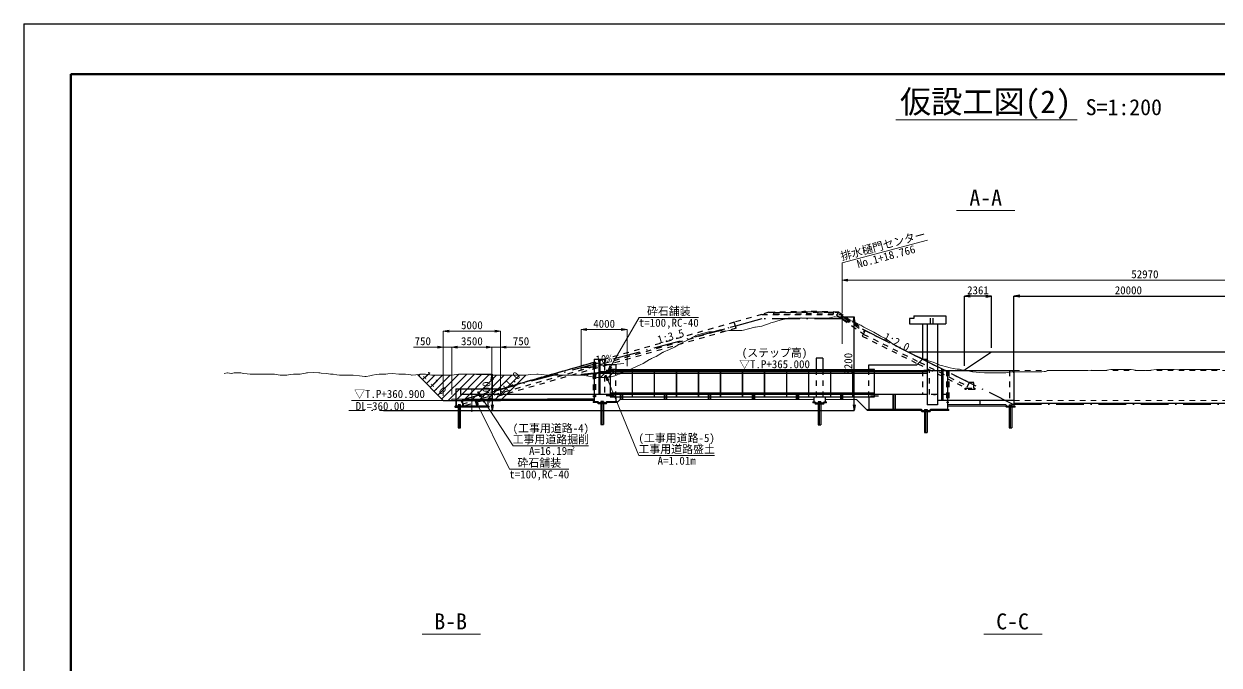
# Model space of a CAD drawing. Header units: millimetres. Extents: x -256476 to 341554, y -216330 to 457415.
# Drawn here: x 3690 to 108197, y -153586 to -97530 of the extents above; entities that cross this region are included whole.
import ezdxf
from ezdxf.enums import TextEntityAlignment as Align

# ---------------------------------------------------------------- set-up
doc = ezdxf.new("R2010")
doc.units = ezdxf.units.MM
doc.header["$LTSCALE"] = 400
doc.header["$PDSIZE"] = 300
for name, pattern in [('SXF_一点短鎖線', [9.25, 6, -1.5, 0.25, -1.5]), ('SXF_跳び破線', [12, 6, -6]), ('破線1', [7.5, 6, -1.5])]:
    doc.linetypes.add(name, pattern=pattern)
doc.layers.get('Defpoints').update_dxf_attribs({"color": 153})
for name, color, linetype, lineweight in [('D-BGD', 7, 'Continuous', 13), ('D-BMK', 2, 'SXF_一点短鎖線', 13), ('D-BYP-STR1', 2, 'Continuous', 13), ('D-BYP-STR2', 6, 'Continuous', 25), ('D-BYP-STR4', 6, 'Continuous', 25), ('D-BYP-STR7', 2, 'Continuous', 13), ('D-BYP-STR8', 150, 'Continuous', 25), ('D-STR', 1, 'Continuous', 25), ('D-STR-DIM', 7, 'Continuous', 13), ('D-STR-HTXT', 7, 'Continuous', 13), ('D-STR-TXT', 7, 'Continuous', 13), ('D-TTL', 2, 'Continuous', 140), ('D-TTL-LINE', 7, 'Continuous', 13), ('D-TTL-TXT', 7, 'Continuous', 13)]:
    doc.layers.add(name, color=color, linetype=linetype, lineweight=lineweight)
doc.layers.add('Defpoints2', color=11, linetype='Continuous', plot=False)
doc.styles.add('MS ゴシック', font='MS Gothic.ttf')
doc.styles.add('ＭＳ ゴシック', font='MS Gothic.ttf')
doc.dimstyles.new('DIM-200-F', dxfattribs={"dimscale": 200, "dimtxt": 3.5, "dimasz": 2.5, "dimexe": 0, "dimexo": 2, "dimgap": 0.8, "dimtad": 1, "dimdec": 0, "dimzin": 0, "dimdsep": 46, "dimtxsty": 'MS ゴシック', "dimblk": 'OPEN', "dimcen": 0.1, "dimclrd": 256, "dimclre": 256, "dimclrt": 256, "dimaunit": 1, "dimadec": 4, "dimazin": 0, "dimtfac": 1, "dimtdec": 0, "dimtmove": 2, "dimatfit": 3, "dimldrblk": 'OPEN', "dimfxl": 1, "dimtolj": 1, "dimtzin": 0, "dimlwd": -1, "dimlwe": -1, "dimarcsym": 2})

# ---------------------------------------------------------------- blocks, each defined once
blk = doc.blocks.new('グラウトホール-1')
at = {"layer": 'D-BMK'}
blk.add_line((763937, -1794), (763937, -2224), dxfattribs=at)
at = {"layer": 'D-BYP-STR4'}
for p, q in [((763837, -1794), (763837, -2224)), ((764037, -1794), (764037, -2224))]:
    blk.add_line(p, q, dxfattribs=at)
blk = doc.blocks.new('_Open')
at = {"color": 0, "linetype": 'ByBlock', "lineweight": -2}
for p, q in [((-1, 0.17), (0, 0)), ((-1, -0.17), (0, 0)), ((0, 0), (-1, 0))]:
    blk.add_line(p, q, dxfattribs=at)
blk = doc.blocks.new('*D38')
at = {"layer": 'D-STR-DIM', "transparency": 16777216}
for p, q in [((75224, -122818), (75224, -119932)), ((127692, -119932), (75724, -119932)), ((128192, -123775), (128192, -119932))]:
    blk.add_line(p, q, dxfattribs=at)
at = {"layer": 'Defpoints', "color": 0, "transparency": 16777216}
for p in [(75224, -119932), (75224, -123218, 354000), (128192, -124175, 354000)]:
    blk.add_point(p, dxfattribs=at)
at = {"layer": 'D-STR-DIM', "transparency": 16777216, "xscale": 500, "yscale": 500, "zscale": 500, "rotation": 180}
blk.add_blockref('_Open', (75224, -119932), dxfattribs=at)
at = {"layer": 'D-STR-DIM', "transparency": 16777216, "xscale": 500, "yscale": 500, "zscale": 500}
blk.add_blockref('_Open', (128192, -119932), dxfattribs=at)
at = {"layer": 'D-STR-DIM', "transparency": 16777216, "insert": (101708, -119422), "char_height": 700, "attachment_point": 5, "style": 'MS ゴシック'}
blk.add_mtext('\\A1;52970', dxfattribs=at)
blk = doc.blocks.new('*D48')
at = {"layer": 'Defpoints', "transparency": 16777216}
for p, q in [((43262, -128142), (44643, -128142)), ((44643, -128642), (44643, -130842)), ((37590, -131342), (44643, -131342))]:
    blk.add_line(p, q, dxfattribs=at)
at = {"layer": 'Defpoints', "color": 0, "transparency": 16777216}
for p in [(42862, -128142, 353333), (37190, -131342, 354000), (44643, -131342)]:
    blk.add_point(p, dxfattribs=at)
at = {"layer": 'Defpoints', "transparency": 16777216, "xscale": 500, "yscale": 500, "zscale": 500}
for p, rotation in [((44643, -128142), 90), ((44643, -131342), 270)]:
    blk.add_blockref('_Open', p, dxfattribs=dict(at, rotation=rotation))
at = {"layer": 'Defpoints', "transparency": 16777216, "insert": (44133, -129742), "char_height": 700, "attachment_point": 5, "rotation": 90, "style": 'MS ゴシック'}
blk.add_mtext('\\A1;3200', dxfattribs=at)
blk = doc.blocks.new('*D49')
at = {"layer": 'Defpoints', "transparency": 16777216}
for p, q in [((75035, -123142), (76284, -123142)), ((76284, -130842), (76284, -123642)), ((35147, -131342), (76284, -131342))]:
    blk.add_line(p, q, dxfattribs=at)
at = {"layer": 'Defpoints', "color": 0, "transparency": 16777216}
for p in [(74635, -123142, 354000), (76284, -123142), (34747, -131342)]:
    blk.add_point(p, dxfattribs=at)
at = {"layer": 'Defpoints', "transparency": 16777216, "xscale": 500, "yscale": 500, "zscale": 500}
for p, rotation in [((76284, -123142), 90), ((76284, -131342), 270)]:
    blk.add_blockref('_Open', p, dxfattribs=dict(at, rotation=rotation))
at = {"layer": 'Defpoints', "transparency": 16777216, "insert": (75774, -127242), "char_height": 700, "attachment_point": 5, "rotation": 90, "style": 'MS ゴシック'}
blk.add_mtext('\\A1;8200', dxfattribs=at)
blk = doc.blocks.new('*D26')
at = {"layer": 'Defpoints', "transparency": 16777216}
for p, q in [((85933, -127416), (85933, -121332)), ((87793, -121332), (86433, -121332)), ((88293, -125842), (88293, -121332))]:
    blk.add_line(p, q, dxfattribs=at)
at = {"layer": 'Defpoints', "color": 0, "transparency": 16777216}
for p in [(85933, -121332), (88293, -126242, 365247), (85933, -127816, 365247)]:
    blk.add_point(p, dxfattribs=at)
at = {"layer": 'Defpoints', "transparency": 16777216, "xscale": 500, "yscale": 500, "zscale": 500, "rotation": 180}
blk.add_blockref('_Open', (85933, -121332), dxfattribs=at)
at = {"layer": 'Defpoints', "transparency": 16777216, "xscale": 500, "yscale": 500, "zscale": 500}
blk.add_blockref('_Open', (88293, -121332), dxfattribs=at)
at = {"layer": 'Defpoints', "transparency": 16777216, "insert": (87113, -120822), "char_height": 700, "attachment_point": 5, "style": 'MS ゴシック'}
blk.add_mtext('\\A1;2361', dxfattribs=at)
blk = doc.blocks.new('*D27')
at = {"layer": 'D-STR-DIM', "transparency": 16777216}
for p, q in [((52426, -127842), (52426, -124258)), ((52926, -124258), (55926, -124258)), ((56426, -127442), (56426, -124258))]:
    blk.add_line(p, q, dxfattribs=at)
at = {"layer": 'Defpoints', "color": 0, "transparency": 16777216}
for p in [(56426, -124258), (52426, -128242), (56426, -127842)]:
    blk.add_point(p, dxfattribs=at)
at = {"layer": 'D-STR-DIM', "transparency": 16777216, "xscale": 500, "yscale": 500, "zscale": 500, "rotation": 180}
blk.add_blockref('_Open', (52426, -124258), dxfattribs=at)
at = {"layer": 'D-STR-DIM', "transparency": 16777216, "xscale": 500, "yscale": 500, "zscale": 500}
blk.add_blockref('_Open', (56426, -124258), dxfattribs=at)
at = {"layer": 'D-STR-DIM', "transparency": 16777216, "insert": (54426, -123748), "char_height": 700, "attachment_point": 5, "style": 'MS ゴシック'}
blk.add_mtext('\\A1;4000', dxfattribs=at)
blk = doc.blocks.new('*D42')
at = {"layer": 'D-STR-DIM', "transparency": 16777216}
for p, q in [((40362, -130042), (40362, -124385)), ((40862, -124385), (44862, -124385)), ((45362, -130042), (45362, -124385))]:
    blk.add_line(p, q, dxfattribs=at)
at = {"layer": 'Defpoints', "color": 0, "transparency": 16777216}
for p in [(45362, -124385), (40362, -130442), (45362, -130442)]:
    blk.add_point(p, dxfattribs=at)
at = {"layer": 'D-STR-DIM', "transparency": 16777216, "xscale": 500, "yscale": 500, "zscale": 500, "rotation": 180}
blk.add_blockref('_Open', (40362, -124385), dxfattribs=at)
at = {"layer": 'D-STR-DIM', "transparency": 16777216, "xscale": 500, "yscale": 500, "zscale": 500}
blk.add_blockref('_Open', (45362, -124385), dxfattribs=at)
at = {"layer": 'D-STR-DIM', "transparency": 16777216, "insert": (42862, -123875), "char_height": 700, "attachment_point": 5, "style": 'MS ゴシック'}
blk.add_mtext('\\A1;5000', dxfattribs=at)
blk = doc.blocks.new('*D43')
at = {"layer": 'D-STR-DIM', "transparency": 16777216}
for p, q in [((41112, -129942), (41112, -125785)), ((41612, -125785), (44112, -125785)), ((44612, -129942), (44612, -125785))]:
    blk.add_line(p, q, dxfattribs=at)
at = {"layer": 'Defpoints', "color": 0, "transparency": 16777216}
for p in [(44612, -125785), (41112, -130342), (44612, -130342)]:
    blk.add_point(p, dxfattribs=at)
at = {"layer": 'D-STR-DIM', "transparency": 16777216, "xscale": 500, "yscale": 500, "zscale": 500, "rotation": 180}
blk.add_blockref('_Open', (41112, -125785), dxfattribs=at)
at = {"layer": 'D-STR-DIM', "transparency": 16777216, "xscale": 500, "yscale": 500, "zscale": 500}
blk.add_blockref('_Open', (44612, -125785), dxfattribs=at)
at = {"layer": 'D-STR-DIM', "transparency": 16777216, "insert": (42862, -125275), "char_height": 700, "attachment_point": 5, "style": 'MS ゴシック'}
blk.add_mtext('\\A1;3500', dxfattribs=at)
blk = doc.blocks.new('*D44')
at = {"layer": 'D-STR-DIM', "transparency": 16777216}
for p, q in [((44112, -125785), (43612, -125785)), ((44612, -129942), (44612, -125785)), ((44612, -125785), (45362, -125785)), ((45362, -130042), (45362, -125785)), ((45862, -125785), (47954, -125785))]:
    blk.add_line(p, q, dxfattribs=at)
at = {"layer": 'Defpoints', "color": 0, "transparency": 16777216}
for p in [(45362, -125785), (44612, -130342), (45362, -130442)]:
    blk.add_point(p, dxfattribs=at)
at = {"layer": 'D-STR-DIM', "transparency": 16777216, "xscale": 500, "yscale": 500, "zscale": 500}
blk.add_blockref('_Open', (44612, -125785), dxfattribs=at)
at = {"layer": 'D-STR-DIM', "transparency": 16777216, "xscale": 500, "yscale": 500, "zscale": 500, "rotation": 180}
blk.add_blockref('_Open', (45362, -125785), dxfattribs=at)
at = {"layer": 'D-STR-DIM', "transparency": 16777216, "insert": (47158, -125275), "char_height": 700, "attachment_point": 5, "style": 'MS ゴシック'}
blk.add_mtext('\\A1;750', dxfattribs=at)
blk = doc.blocks.new('*D45')
at = {"layer": 'D-STR-DIM', "transparency": 16777216}
for p, q in [((39862, -125785), (37770, -125785)), ((40362, -130042), (40362, -125785)), ((41112, -125785), (40362, -125785)), ((41112, -129942), (41112, -125785)), ((41612, -125785), (42112, -125785))]:
    blk.add_line(p, q, dxfattribs=at)
at = {"layer": 'Defpoints', "color": 0, "transparency": 16777216}
for p in [(40362, -125785), (40362, -130442), (41112, -130342)]:
    blk.add_point(p, dxfattribs=at)
at = {"layer": 'D-STR-DIM', "transparency": 16777216, "xscale": 500, "yscale": 500, "zscale": 500}
blk.add_blockref('_Open', (40362, -125785), dxfattribs=at)
at = {"layer": 'D-STR-DIM', "transparency": 16777216, "xscale": 500, "yscale": 500, "zscale": 500, "rotation": 180}
blk.add_blockref('_Open', (41112, -125785), dxfattribs=at)
at = {"layer": 'D-STR-DIM', "transparency": 16777216, "insert": (38566, -125275), "char_height": 700, "attachment_point": 5, "style": 'MS ゴシック'}
blk.add_mtext('\\A1;750', dxfattribs=at)
blk = doc.blocks.new('*D144')
at = {"layer": 'Defpoints', "transparency": 16777216}
for p, q in [((90262, -128030), (90262, -121332)), ((90762, -121332), (109762, -121332)), ((110262, -128030), (110262, -121332))]:
    blk.add_line(p, q, dxfattribs=at)
at = {"layer": 'Defpoints', "color": 0, "transparency": 16777216}
for p in [(110262, -121332), (90262, -128430), (110262, -128430)]:
    blk.add_point(p, dxfattribs=at)
at = {"layer": 'Defpoints', "transparency": 16777216, "xscale": 500, "yscale": 500, "zscale": 500, "rotation": 180}
blk.add_blockref('_Open', (90262, -121332), dxfattribs=at)
at = {"layer": 'Defpoints', "transparency": 16777216, "xscale": 500, "yscale": 500, "zscale": 500}
blk.add_blockref('_Open', (110262, -121332), dxfattribs=at)
at = {"layer": 'Defpoints', "transparency": 16777216, "insert": (100262, -120822), "char_height": 700, "attachment_point": 5, "style": 'MS ゴシック'}
blk.add_mtext('\\A1;20000', dxfattribs=at)

msp = doc.modelspace()

# ---------------------------------------------------------------- hatches: boundary and pattern name
at = {"layer": 'D-BYP-STR1', "transparency": 33554687}
h = msp.add_hatch(dxfattribs=at)
h.set_pattern_fill('ANSI31', color=256, scale=150)
h.set_pattern_definition([(45, (1974250.76, -321250.14), (-336.7596, 336.7596), [])])
h.paths.add_polyline_path([(45362.1, -130441.9), (47560.4, -128243.6), (47444.9, -128232.1), (47312.2, -128241.9), (46868.2, -128241.9), (46539.7, -128241.9), (46291.5, -128241.9), (46015.9, -128241.9), (45714.8, -128241.9), (45536.3, -128241.9), (45138.1, -128241.9), (44600, -128241.9), (44561.4, -128241.9), (44532.9, -128241.9), (43984.7, -128187.3), (43529.5, -128141.9), (43408, -128141.9), (43243.9, -128141.9), (42831.3, -128141.9), (42526.1, -128141.9), (42254.6, -128141.9), (41887.7, -128141.9), (41677.9, -128157.4), (41522.7, -128168.8), (41101.2, -128241.9), (40531.6, -128241.9), (40524.5, -128241.9), (40519.3, -128241.9), (39947.8, -128241.9), (39515.9, -128241.9), (39371.1, -128241.9), (39175.5, -128208), (38794.4, -128141.9), (38512.5, -128141.9), (38325.3, -128160.5), (38217.7, -128171.3), (38102.9, -128182.7), (40362.1, -130441.9)])
h = msp.add_hatch(dxfattribs=at)
h.set_pattern_fill('ANSI31', color=256, scale=150)
h.set_pattern_definition([(45, (1974250.76, -329889.5), (-336.7596, 336.7596), [])])
h.paths.add_polyline_path([(52426.2, -128241.9), (52560.1, -128241.9), (52635.2, -128249.4), (52736.7, -128259.5), (53211.9, -128341.9), (53563.6, -128402.9), (53788.6, -128441.9), (54092.8, -128441.9), (54365.3, -128441.9), (54567, -128441.9), (54942, -128404.5), (55449, -128266.1), (55518.7, -128247), (55570.4, -128224), (56095.4, -127989.6), (56426.2, -127841.9)])

# ---------------------------------------------------------------- linework, layer by layer
at = {"layer": 'D-BGD', "linetype": 'Continuous', "lineweight": 13}
msp.add_lwpolyline([(108273, -127741.9), (107998.4, -127741.9), (107906.8, -127741.9), (107747.3, -127741.9), (107421.7, -127741.9), (106981.6, -127741.9), (106845, -127741.9), (106808.1, -127741.9), (106743.9, -127741.9), (106441.9, -127741.9), (106268.3, -127741.9), (105740.5, -127741.9), (105691.6, -127746.8), (105625.5, -127741.9), (105114.9, -127741.9), (104737.1, -127741.9), (104538.2, -127761.7), (104269.4, -127741.9), (103961.5, -127741.9), (103733.7, -127741.9), (103384.8, -127741.9), (102913.3, -127741.9), (102808.1, -127741.9), (102730.3, -127741.9), (102231.4, -127791.6), (101726.9, -127841.9), (101654.7, -127841.9), (101557.1, -127841.9), (101078, -127841.9), (100723.5, -127780.4), (100501.3, -127741.9), (100201, -127741.9), (99924.6, -127741.9), (99720.1, -127741.9), (99347.9, -127741.9), (98844.9, -127741.9), (98771.2, -127741.9), (98716.7, -127751.3), (98194.5, -127841.9), (97713.3, -127841.9), (97617.8, -127841.9), (97488.8, -127841.9), (97041.1, -127808.9), (96709.9, -127841.9), (96464.4, -127841.9), (96132.6, -127841.9), (95887.7, -127841.9), (95706.5, -127841.9), (95311, -127841.9), (95089.1, -127841.9), (94734.3, -127841.9), (94703.1, -127841.9), (94157.6, -127841.9), (93699.7, -127841.9), (93624.3, -127841.9), (93580.9, -127841.9), (93258, -127841.9), (93004.2, -127911.2), (92891.8, -127922.4), (92696.3, -127941.9), (92427.5, -127941.9), (92064.3, -127941.9), (91850.8, -127941.9), (91692.9, -127941.9), (91274.1, -127941.9), (90708.2, -127941.9), (90697.4, -127941.9), (90689.5, -127941.9), (90120.7, -127941.9), (89686.1, -128017.3), (89544, -128027.7), (89352, -128041.9), (88967.3, -128041.9), (88682.7, -128041.9), (88390.6, -128041.9), (87995.9, -128041.9), (87813.9, -128041.9), (87679.3, -128041.9), (87237.2, -127997.8), (86675.9, -127941.9), (86660.5, -127940.4), (86639.8, -127938.3), (86083.8, -127841.9), (85672.5, -127770.6), (85507.1, -127725.4), (85283.7, -127703.1), (84930.4, -127641.9), (84669.1, -127596.6), (84353.7, -127510.5), (83927.5, -127394.1), (83777, -127353), (83665.6, -127303.3), (83200.3, -127095.5), (82662.2, -126948.6), (82623.6, -126934.2), (82571.4, -126914.7), (82046.9, -126680.6), (81658.8, -126507.3), (81470.2, -126423.1), (81215.3, -126309.3), (80893.5, -126165.6), (80655.4, -126059.3), (80316.8, -125874.4), (79859.2, -125624.5), (79740.1, -125550.7), (79652, -125496.1), (79341.8, -125272.8), (79163.4, -125144.5), (78975.5, -125009.3), (78648.6, -124863.4), (78586.7, -124829.6), (78503, -124783.9), (78010, -124478.2), (77645.2, -124315.4), (77433.3, -124199.7), (77146.9, -124043.2), (76856.6, -123863.3), (76641.8, -123767.4), (76279.9, -123569.8), (75790.8, -123387.5), (75703.2, -123348.3), (75638.4, -123330.7), (75224.1, -123217.5), (75126.5, -123190.9), (74635, -123141.9), (74549.8, -123150.4), (74434.7, -123161.9), (73973.1, -123241.9), (73631.6, -123241.9), (73396.4, -123241.9), (73078.6, -123241.9), (72819.7, -123241.9), (72628.2, -123241.9), (72243, -123241.9), (71722.4, -123241.9), (71666.3, -123237.8), (71624.8, -123241.9), (71089.6, -123241.9), (70918.7, -123241.9), (70621.4, -123241.9), (70552.5, -123241.9), (70512.9, -123252.7), (70186.3, -123341.9), (69936.2, -123410.2), (69618, -123497.1), (69359.5, -123567.7), (69010.2, -123663), (68782.8, -123741.9), (68614.6, -123800.2), (68206.1, -123941.9), (67654.1, -124037.6), (67629.4, -124041.9), (67611.2, -124045.1), (67052.7, -124197.5), (66607.8, -124319), (66476, -124341.9), (66297.9, -124341.9), (65899.3, -124341.9), (65604.4, -124341.9), (65425.5, -124341.9), (65322.6, -124341.9), (65059.2, -124387.6), (64745.9, -124356.3), (64693, -124351.1), (64601, -124367), (64169.2, -124441.9), (63597.6, -124441.9), (63592.5, -124442.4), (63585.7, -124444.3), (63015.8, -124599.9), (62594.2, -124715), (62439.1, -124772.8), (62229.6, -124887.2), (61862.4, -125087.7), (61590.8, -125236.1), (61285.7, -125372.3), (60873.5, -125627.8), (60709, -125717.6), (60587.4, -125784.1), (60132.3, -125987.2), (59584, -126232.1), (59555.6, -126247.5), (59517.3, -126268.5), (58978.9, -126602.2), (58833.5, -126667.1), (58580.6, -126780), (58467.3, -126830.6), (58402.2, -126877.4), (58161.2, -127009.1), (57825.5, -127217.1), (57577.2, -127328), (57248.8, -127474.6), (56805.1, -127672.7), (56672.1, -127732.1), (56573.8, -127776), (56095.4, -127989.6), (55570.4, -128224), (55518.7, -128247), (55449, -128266.1), (54942, -128404.5), (54567, -128441.9), (54365.3, -128441.9), (54092.8, -128441.9), (53788.6, -128441.9), (53563.6, -128402.9), (53211.9, -128341.9), (52736.7, -128259.5), (52635.2, -128249.4), (52560.1, -128241.9), (52241.6, -128241.9), (52058.5, -128241.9), (51875.4, -128241.9), (51556.7, -128241.9), (51481.8, -128241.9), (51380.6, -128241.9), (50905.1, -128241.9), (50553.3, -128241.9), (50328.4, -128241.9), (50024.5, -128241.9), (49751.7, -128241.9), (49549.9, -128241.9), (49175, -128204.5), (48668.3, -128154), (48598.3, -128141.9), (48546.5, -128141.9), (48021.6, -128194.2), (47543.1, -128241.9), (47444.9, -128232.1), (47312.2, -128241.9), (46868.2, -128241.9), (46539.7, -128241.9), (46291.5, -128241.9), (46015.9, -128241.9), (45714.8, -128241.9), (45536.3, -128241.9), (45138.1, -128241.9), (44600, -128241.9), (44561.4, -128241.9), (44532.9, -128241.9), (43984.7, -128187.3), (43529.5, -128141.9), (43408, -128141.9), (43243.9, -128141.9), (42831.3, -128141.9), (42526.1, -128141.9), (42254.6, -128141.9), (41887.7, -128141.9), (41677.9, -128157.4), (41522.7, -128168.8), (41101.2, -128241.9), (40531.6, -128241.9), (40524.5, -128241.9), (40519.3, -128241.9), (39947.8, -128241.9), (39515.9, -128241.9), (39371.1, -128241.9), (39175.5, -128208), (38794.4, -128141.9), (38512.5, -128141.9), (38325.3, -128160.5), (38217.7, -128171.3), (37959.1, -128197), (37641, -128228.7), (37592.9, -128241.9), (37509.1, -128219), (37064.3, -128141.9), (36505.7, -128141.9), (36487.6, -128141.9), (36463.2, -128137.7), (35910.9, -128082.6), (35502.3, -128112.8), (35334.2, -128141.9), (35107.1, -128141.9), (34757.5, -128141.9), (34498.9, -128186.7), (34180.8, -128241.9), (33930.7, -128285.3), (33604.1, -128341.9), (33495.5, -128341.9), (33027.4, -128295.2), (32492.1, -128241.9), (32450.7, -128241.9), (32394.9, -128241.9), (31874, -128241.9), (31488.7, -128241.9), (31297.3, -128241.9), (31038.8, -128197.1), (30720.6, -128141.9), (30485.3, -128141.9), (30143.9, -128107.9), (29682.6, -128061.9), (29567.2, -128041.9), (29481.9, -128041.9), (28990.5, -127992.9), (28478.5, -128030.7), (28413.8, -128041.9), (28326.5, -128057), (27837.1, -128141.9), (27475.1, -128141.9), (27260.4, -128163.3), (26970.4, -128192.2), (26683.7, -128241.9), (26471.7, -128241.9), (26107, -128241.9), (25614.3, -128156.4), (25530.3, -128148.1), (25468.3, -128141.9), (25141.5, -128141.9), (24953.6, -128141.9), (24775.2, -128141.9), (24464.9, -128141.9), (24376.9, -128141.9), (24258.1, -128141.9), (23800.2, -128141.9), (23461.5, -128141.9), (23223.5, -128118.2), (22902, -128086.1), (22646.8, -128041.9), (22458, -128041.9), (22070.1, -128041.9), (21845.5, -128080.8), (21493.4, -128045.8), (21479.3, -128044.3), (21454.6, -128048.6), (21215.1, -128090.2)], dxfattribs=at)
at = {"layer": 'D-BMK'}
for p, q in [((75224.1, -125490.9), (75224.1, -120855.7)), ((42862.1, -129441.9), (42862.1, -131441.9)), ((55918.8, -129941.9), (55918.8, -130371.9))]:
    msp.add_line(p, q, dxfattribs=at)
at = {"layer": 'D-BMK', "linetype": 'SXF_一点短鎖線'}
for p, q in [((54262.1, -130541.9), (54262.1, -132541.9)), ((73262.1, -130571.9), (73262.1, -132571.9)), ((79761.8, -129941.9), (79761.8, -131341.9)), ((37190.4, -131341.9), (32100.4, -131341.9)), ((41762.1, -130841.9), (41762.1, -132841.9)), ((82562.1, -131241.9), (82562.1, -133241.9)), ((89962.1, -130841.9), (89962.1, -132841.9))]:
    msp.add_line(p, q, dxfattribs=at)
at = {"layer": 'D-BYP-STR1', "transparency": 33554687}
msp.add_line((52416.2, -128142.4), (56416.2, -127742.4), dxfattribs=at)
at = {"layer": 'D-BYP-STR1'}
for p, q in [((52416.2, -128142.4), (52426.2, -128241.9)), ((56416.2, -127742.4), (56426.2, -127841.9)), ((41112.1, -130441.9), (41112.1, -130341.9)), ((41112.1, -130341.9), (44612.1, -130341.9)), ((44612.1, -130341.9), (44612.1, -130441.9))]:
    msp.add_line(p, q, dxfattribs=at)
at = {"layer": 'D-BYP-STR1', "linetype": 'SXF_跳び破線', "ltscale": 0.2}
for p, q in [((90262.1, -127841.9), (130562.1, -127841.9)), ((90262.1, -130441.9), (130562.1, -130441.9)), ((90262.1, -130691.9), (109962.1, -130691.9))]:
    msp.add_line(p, q, dxfattribs=at)
at = {"layer": 'D-BYP-STR2'}
msp.add_line((56426.2, -127841.9), (86083.8, -127841.9), dxfattribs=at)
msp.add_lwpolyline([(90262.1, -130691.9), (109462.1, -130691.9), (109462.1, -131141.9), (110762.1, -131141.9)], dxfattribs=at)
at = {"layer": 'D-BYP-STR4'}
for p, q in [((81512.1, -123041.9), (84312.1, -123041.9)), ((84312.1, -123041.9), (84312.1, -123741.9)), ((81112.1, -123741.9), (84312.1, -123741.9)), ((82262.1, -123741.9), (82262.1, -126841.9)), ((82662.1, -123741.9), (82662.1, -130841.9)), ((83562.1, -123741.9), (83562.1, -130841.9)), ((53562.1, -126841.9), (54462.1, -126841.9)), ((53562.1, -126841.9), (53562.1, -130541.9)), ((53962.1, -126841.9), (53962.1, -129941.9)), ((54062.1, -126841.9), (54062.1, -129941.9)), ((54462.1, -126841.9), (54462.1, -127341.9)), ((54507.6, -126841.9), (54462.1, -126841.9)), ((55462.1, -127341.9), (54462.1, -127341.9)), ((55462.1, -127341.9), (55462.1, -127741.9)), ((72962.1, -126741.9), (72962.1, -127741.9)), ((73562.1, -126741.9), (72962.1, -126741.9)), ((73562.1, -126741.9), (73562.1, -127741.9)), ((77561.8, -127741.9), (77561.8, -127341.9)), ((77561.8, -127341.9), (81762.1, -127341.9)), ((77561.8, -127541.9), (77561.8, -127441.9)), ((82262.1, -126841.9), (81762.1, -127341.9)), ((82262.1, -126841.9), (82662.1, -126841.9)), ((83562.1, -127341.9), (83562.1, -130841.9)), ((83562.1, -127491.9), (84262.1, -127841.9)), ((54962.1, -127941.9), (54062.1, -127941.9)), ((83962.1, -130441.9), (83962.1, -127691.9)), ((84062.1, -130441.9), (84062.1, -127741.9)), ((84262.1, -127841.9), (90262.1, -127841.9)), ((84462.1, -127841.9), (84462.1, -131241.9)), ((90262.1, -127841.9), (90262.1, -130941.9)), ((41462.1, -129441.9), (41462.1, -129941.9)), ((41462.1, -129441.9), (45407.6, -129441.9)), ((41462.1, -129941.9), (41462.1, -130941.9)), ((54962.1, -129941.9), (41862.1, -129941.9)), ((42062.1, -130341.9), (53562.1, -130341.9)), ((42062.1, -130941.9), (42062.1, -130341.9)), ((44262.1, -130341.9), (44262.1, -130941.9)), ((53562.1, -130341.9), (49484.9, -130341.9)), ((54377.1, -130541.9), (54147.1, -130541.9)), ((54147.1, -130541.9), (54147.1, -132541.9)), ((54377.1, -130541.9), (54377.1, -132541.9)), ((55462.1, -130141.9), (55462.1, -130541.9)), ((55818.8, -129941.9), (55818.8, -130385.2)), ((56018.8, -129941.9), (56018.8, -130371.9)), ((72762.1, -130171.9), (72762.1, -130571.9)), ((73762.1, -130171.9), (72762.1, -130171.9)), ((73147.1, -130571.9), (73147.1, -132571.9)), ((73377.1, -130571.9), (73147.1, -130571.9)), ((73377.1, -130571.9), (73377.1, -132571.9)), ((73762.1, -130171.9), (73762.1, -130571.9)), ((77561.8, -130141.9), (77561.8, -131241.9)), ((82662.1, -129941.9), (78061.8, -129941.9)), ((79661.8, -129941.9), (79661.8, -131341.9)), ((79861.8, -129941.9), (79861.8, -131341.9)), ((90262.1, -130441.9), (83562.1, -130441.9)), ((42062.1, -130941.9), (41462.1, -130941.9)), ((44262.1, -130941.9), (42062.1, -130941.9)), ((82162.1, -131241.9), (77561.8, -131241.9)), ((82162.1, -131241.9), (82262.1, -131341.9)), ((82262.1, -131341.9), (82862.1, -131341.9)), ((82447.1, -131241.9), (82447.1, -133241.9)), ((82447.1, -131241.9), (82677.1, -131241.9)), ((83562.1, -130841.9), (82662.1, -130841.9)), ((82677.1, -131241.9), (82677.1, -133241.9)), ((82862.1, -131341.9), (82962.1, -131241.9)), ((84462.1, -131241.9), (82962.1, -131241.9)), ((89562.1, -130841.9), (84462.1, -130841.9)), ((89562.1, -130841.9), (89662.1, -130941.9)), ((89662.1, -130941.9), (90262.1, -130941.9)), ((89847.1, -130841.9), (89847.1, -132841.9)), ((89847.1, -130841.9), (90077.1, -130841.9)), ((90077.1, -130841.9), (90077.1, -132841.9)), ((54147.1, -132541.9), (54377.1, -132541.9)), ((73147.1, -132571.9), (73377.1, -132571.9)), ((82447.1, -133241.9), (82677.1, -133241.9)), ((89847.1, -132841.9), (90077.1, -132841.9))]:
    msp.add_line(p, q, dxfattribs=at)
at = {"layer": 'D-BYP-STR4', "linetype": 'SXF_跳び破線', "ltscale": 0.2}
for p, q in [((82948.5, -123741.9), (82948.5, -123041.9)), ((83198.5, -123741.9), (83198.5, -123041.9)), ((53462.1, -127140.6), (53462.1, -130141.9)), ((53562.1, -127112), (53662.1, -127112)), ((53662.1, -127112), (53662.1, -130141.9)), ((54462.1, -127341.9), (54462.1, -129941.9)), ((55462.1, -130141.9), (55462.1, -127741.9)), ((72962.1, -127741.9), (72962.1, -130171.9)), ((73562.1, -127741.9), (73562.1, -130171.9)), ((77561.8, -130141.9), (77561.8, -127741.9)), ((84362.1, -127841.9), (84362.1, -130641.9)), ((84562.1, -127841.9), (84562.1, -130641.9)), ((89862.1, -127841.9), (89862.1, -130441.9)), ((53662.1, -130141.9, -323860), (53462.1, -130141.9, -323860)), ((87262.1, -130441.9), (87262.1, -130841.9)), ((84562.1, -130641.9, -323860), (84362.1, -130641.9, -323860))]:
    msp.add_line(p, q, dxfattribs=at)
at = {"layer": 'D-BYP-STR4', "ltscale": 1500}
msp.add_line((45407.6, -129441.9), (53562.1, -127112), dxfattribs=at)
at = {"layer": 'D-BYP-STR4', "color": 6}
for p, q in [((54962.1, -128091.9), (54062.1, -128091.9)), ((82662.1, -127941.9), (78061.8, -127941.9)), ((82662.1, -128091.9), (78061.8, -128091.9))]:
    msp.add_line(p, q, dxfattribs=at)
at = {"layer": 'D-BYP-STR4', "linetype": '破線1', "ltscale": 100}
msp.add_line((41862.1, -129441.9), (41862.1, -129941.9), dxfattribs=at)
at = {"layer": 'D-BYP-STR4', "ltscale": 0.01}
msp.add_line((42116.6, -129441.9), (42516.6, -129441.9), dxfattribs=at)
at = {"layer": 'D-BYP-STR4'}
for points in [[(81512.1, -123041.9), (81512.1, -123291.9), (81112.1, -123291.9), (81112.1, -123741.9)], [(55462.1, -127741.9), (54962.1, -127741.9), (54962.1, -130141.9), (55462.1, -130141.9)], [(77561.8, -130141.9), (78061.8, -130141.9), (78061.8, -127741.9), (77561.8, -127741.9)], [(53562.1, -130541.9), (53862.1, -130541.9), (53962.1, -130641.9), (54562.1, -130641.9), (54662.1, -130541.9), (55462.1, -130541.9)], [(72762.1, -130571.9), (72862.1, -130571.9), (72962.1, -130671.9), (73562.1, -130671.9), (73662.1, -130571.9), (73762.1, -130571.9)]]:
    msp.add_lwpolyline(points, dxfattribs=at)
at = {"layer": 'D-BYP-STR4', "linetype": 'SXF_跳び破線', "ltscale": 0.2}
msp.add_lwpolyline([(84462.1, -129941.9), (82862.1, -129941.9), (82862.1, -127841.9), (82262.1, -127841.9), (82262.1, -129941.9)], dxfattribs=at)
at = {"layer": 'D-BYP-STR4'}
msp.add_lwpolyline([(41647.1, -130841.9), (41647.1, -132841.9), (41877.1, -132841.9), (41877.1, -130841.9)], close=True, dxfattribs=at)
at = {"layer": 'D-BYP-STR7'}
for p, q in [((44262.1, -130441.9), (53562.1, -130441.9)), ((55462.1, -130171.9), (77561.8, -130171.9)), ((55562.1, -130641.9), (55832.1, -130371.9)), ((55832.1, -130371.9), (72762.1, -130371.9)), ((73762.1, -130371.9), (76491.8, -130371.9)), ((76491.8, -130371.9), (77461.8, -131341.9)), ((53962.1, -130641.9), (54562.1, -130641.9)), ((77561.8, -131241.9), (77461.8, -131241.9)), ((77461.8, -131341.9), (77461.8, -131241.9)), ((82120.7, -131341.9), (77461.8, -131341.9)), ((82120.7, -131341.9), (82220.7, -131441.9)), ((82220.7, -131441.9), (82903.5, -131441.9)), ((82903.5, -131441.9), (83003.5, -131341.9)), ((84562.1, -131341.9), (83003.5, -131341.9)), ((89520.7, -130941.9), (84462.1, -130941.9)), ((84562.1, -131241.9), (84462.1, -131241.9)), ((84562.1, -131241.9), (84562.1, -131341.9)), ((89520.7, -130941.9), (89620.7, -131041.9)), ((89620.7, -131041.9), (90362.1, -131041.9)), ((90262.1, -130941.9), (90362.1, -130941.9)), ((90362.1, -130941.9), (90362.1, -131041.9))]:
    msp.add_line(p, q, dxfattribs=at)
for points in [[(53462.1, -130641.9), (53462.1, -130541.9), (53562.1, -130541.9)], [(55562.1, -130641.9), (55562.1, -130541.9), (55462.1, -130541.9)], [(73762.1, -130571.9), (73862.1, -130571.9), (73862.1, -130671.9), (73703.5, -130671.9), (73603.5, -130771.9), (72920.7, -130771.9), (72820.7, -130671.9), (72662.1, -130671.9), (72662.1, -130571.9), (72762.1, -130571.9)], [(41462.1, -130941.9), (41362.1, -130941.9), (41362.1, -131041.9), (44362.1, -131041.9), (44362.1, -130941.9), (44262.1, -130941.9)], [(53462.1, -130641.9), (53820.7, -130641.9), (53920.7, -130741.9), (54603.5, -130741.9), (54703.5, -130641.9), (55562.1, -130641.9)]]:
    msp.add_lwpolyline(points, dxfattribs=at)
at = {"layer": 'D-BYP-STR8'}
for p, q in [((78061.8, -127941.9), (54962.1, -127941.9)), ((55462.1, -127741.9), (77561.8, -127741.9)), ((56876.1, -127741.9), (56876.1, -130141.9)), ((56888.1, -127741.9), (56888.1, -130141.9)), ((58802.1, -127741.9), (58802.1, -130141.9)), ((58814.1, -127741.9), (58814.1, -130141.9)), ((60728.1, -127741.9), (60728.1, -130141.9)), ((60740.1, -127741.9), (60740.1, -130141.9)), ((62654.1, -127741.9), (62654.1, -130141.9)), ((62666.1, -127741.9), (62666.1, -130141.9)), ((64580.1, -127741.9), (64580.1, -130141.9)), ((64592.1, -127741.9), (64592.1, -130141.9)), ((66506.1, -127741.9), (66506.1, -130141.9)), ((66518.1, -127741.9), (66518.1, -130141.9)), ((68432.1, -127741.9), (68432.1, -130141.9)), ((68444.1, -127741.9), (68444.1, -130141.9)), ((70358.1, -127741.9), (70358.1, -130141.9)), ((70370.1, -127741.9), (70370.1, -130141.9)), ((72284.1, -127741.9), (72284.1, -130141.9)), ((72296.1, -127741.9), (72296.1, -130141.9)), ((74210.1, -127741.9), (74210.1, -130141.9)), ((74222.1, -127741.9), (74222.1, -130141.9)), ((76136.1, -127741.9), (76136.1, -130141.9)), ((76148.1, -127741.9), (76148.1, -130141.9)), ((78061.8, -129941.9), (54962.1, -129941.9)), ((55462.1, -130141.9), (77561.8, -130141.9))]:
    msp.add_line(p, q, dxfattribs=at)
for points in [[(55462.1, -127741.9), (54962.1, -127741.9), (54962.1, -130141.9), (55462.1, -130141.9)], [(77561.8, -130141.9), (78061.8, -130141.9), (78061.8, -127741.9), (77561.8, -127741.9)]]:
    msp.add_lwpolyline(points, dxfattribs=at)
at = {"layer": 'D-STR'}
for p, q in [((40362.1, -130441.9), (38102.9, -128182.7)), ((45362.1, -130441.9), (47564.2, -128239.8)), ((56426.2, -127841.9), (52426.2, -128241.9)), ((40362.1, -130441.9), (45362.1, -130441.9))]:
    msp.add_line(p, q, dxfattribs=at)
at = {"layer": 'D-STR-HTXT'}
for p, q in [((57480.2, -123205), (62680.2, -123205)), ((40362.1, -130441.9), (32342.3, -130441.9)), ((46463.7, -134410, -354000), (53063.7, -134410, -354000)), ((57464.4, -135264.4, -354000), (64064.4, -135264.4, -354000)), ((46152.7, -136465.6), (51352.7, -136465.6))]:
    msp.add_line(p, q, dxfattribs=at)
at = {"layer": 'D-STR-TXT'}
msp.add_lwpolyline([(75225.5, -120855.7), (75225.7, -118430.3), (82695.5, -116428.7)], dxfattribs=at)
at = {"layer": 'D-TTL'}
msp.add_lwpolyline([(7789.8, -101930.1), (167789.8, -101930.1), (167789.8, -211930.1), (7789.8, -211930.1)], close=True, dxfattribs=at)
at = {"layer": 'D-TTL-LINE'}
for p, q in [((79923.2, -105930.1), (95789.8, -105930.1)), ((85236.5, -113842.5), (90343.2, -113842.5)), ((38500.5, -150886.7), (43607.2, -150886.7)), ((87629.2, -150886.7), (92735.8, -150886.7))]:
    msp.add_line(p, q, dxfattribs=at)
at = {"layer": 'Defpoints', "color": 1}
for q in [(171889.8, -97530.1), (3689.8, -216330.1)]:
    msp.add_line((3689.8, -97530.1), q, dxfattribs=at)
at = {"layer": 'Defpoints', "linetype": 'SXF_跳び破線', "ltscale": 0.2}
for p, q in [((68224.1, -122922.9), (65808.5, -123613.1)), ((68837.7, -122722.9), (74937.7, -122722.9)), ((75542.1, -123145), (77240.2, -124331)), ((75542.1, -123291.4), (77186, -124439.4)), ((65904.7, -123949.6), (54462.1, -127218.9)), ((65808.5, -123613.1), (54507.6, -126841.9)), ((65959.6, -124141.9), (54759.6, -127341.9)), ((65904.7, -123949.6), (65808.5, -123613.1)), ((65959.6, -124141.9), (65904.7, -123949.6)), ((75280.9, -123352.9), (77095.6, -124620.3)), ((77240.2, -124331), (82262.1, -126841.9)), ((54507.6, -126841.9), (41907.6, -130441.9)), ((54462.1, -127218.9), (42066.8, -130760.4)), ((54759.6, -127341.9), (42159.6, -130941.9)), ((81851.5, -127251.5), (86100.4, -129376)), ((82000.6, -127102.4), (86189.8, -129197.1)), ((82262.1, -126841.9), (86346.4, -128884))]:
    msp.add_line(p, q, dxfattribs=at)
at = {"layer": 'Defpoints', "linetype": 'SXF_跳び破線', "lineweight": 25, "ltscale": 0.2}
for p, q in [((68837.7, -122722.9), (68224.1, -122922.9)), ((68224.1, -122922.9), (75224.1, -122922.9)), ((68837.7, -122722.9), (71887.7, -122661.9)), ((69274, -122765.8), (71887.7, -122711.9)), ((69274, -122915.8), (69274, -122765.8)), ((69274, -122915.8), (71887.7, -122861.9)), ((69337.8, -122764.5), (69337.7, -122712.9)), ((74937.7, -122722.9), (71887.7, -122661.9)), ((74487.7, -122763.9), (71887.7, -122711.9)), ((74487.7, -122913.9), (71887.7, -122861.9)), ((74437.7, -122762.9), (74437.7, -122712.9)), ((74487.7, -122913.9), (74487.7, -122763.9)), ((74937.7, -122722.9), (74942.1, -122722.9))]:
    msp.add_line(p, q, dxfattribs=at)
at = {"layer": 'Defpoints', "color": 2}
for p, q in [((55312.1, -127841.9), (54612.1, -127841.9)), ((78061.8, -128091.9), (54962.1, -128091.9)), ((77711.8, -127841.9), (78411.8, -127841.9)), ((55312.1, -130041.9), (54612.1, -130041.9)), ((54962.1, -129791.9), (78061.8, -129791.9)), ((77711.8, -130041.9), (78411.8, -130041.9))]:
    msp.add_line(p, q, dxfattribs=at)
at = {"layer": 'Defpoints', "lineweight": 25}
msp.add_line((83212.1, -129941.9), (83412.1, -129941.9), dxfattribs=at)
at = {"layer": 'Defpoints', "linetype": 'SXF_一点短鎖線'}
msp.add_line((90262.1, -130781.9), (109962.1, -130781.9, 0), dxfattribs=at)
at = {"layer": 'Defpoints', "linetype": 'SXF_跳び破線', "ltscale": 0.2}
for points in [[(74869, -122821.3), (74754.5, -122985.2), (75280.9, -123352.9)], [(75542.1, -123291.4), (74869, -122821.3), (74937.7, -122722.9), (75542.1, -123145)], [(77240.2, -124331), (77083.7, -124644), (82000.6, -127102.4)], [(77083.7, -124644), (76994.3, -124822.9), (81851.5, -127251.5)], [(86746.4, -129384), (86846.4, -129384), (86846.4, -129484), (86746.4, -129484), (86096.4, -129484), (85996.4, -129484), (85996.4, -129384), (86096.4, -129384)], [(41507.6, -130941.9), (41407.6, -130941.9), (41407.6, -131041.9), (42257.6, -131041.9), (42257.6, -130941.9), (42157.6, -130941.9)]]:
    msp.add_lwpolyline(points, dxfattribs=at)
at = {"layer": 'Defpoints', "linetype": 'SXF_一点短鎖線'}
for points in [[(90262.1, -130841.9), (82464.1, -126942.9), (75224.1, -123322.9), (68224.1, -123322.9), (42253.8, -130341.9)], [(90262.1, -130781.9), (109502.1, -130781.9), (109862.1, -131141.9), (110362.1, -131141.9), (110362.1, -131141.9), (110722.1, -130781.9), (124002.1, -130781.9), (124862.1, -131641.9), (125362.1, -131641.9), (125872.1, -131131.9), (125872.1, -131131.9), (130562.1, -131131.9)]]:
    msp.add_lwpolyline(points, dxfattribs=at)
at = {"layer": 'Defpoints', "linetype": 'SXF_跳び破線', "ltscale": 0.2}
for points in [[(86746.4, -129384), (86746.4, -128884), (86346.4, -128884), (86096.4, -129384)], [(41507.6, -130941.9), (41507.6, -130441.9), (41907.6, -130441.9), (42157.6, -130941.9)]]:
    msp.add_lwpolyline(points, close=True, dxfattribs=at)
at = {"layer": 'Defpoints2'}
for p, q in [((126192, -126241.9, 354000), (81064.4, -126241.9, -354000)), ((88293.5, -126241.9), (85932.7, -127815.7))]:
    msp.add_line(p, q, dxfattribs=at)

# ---------------------------------------------------------------- block references
for p in [(-704166.1, -128148), (-700314.1, -128148), (-696462.1, -128148), (-692610.1, -128148), (-688758.1, -128148)]:
    msp.add_blockref('グラウトホール-1', p)

# ---------------------------------------------------------------- texts
at = {"layer": 'D-STR-TXT'}
for s, rotation, style, p in [('排水樋門センター', 15, 'MS ゴシック', (78960.6, -117429.5, 431813.3)), ('10%%%', 5.710593, 'ＭＳ ゴシック', (54442, -127378, 354000)), ('1:1.0', 315, 'ＭＳ ゴシック', (39232.5, -129312.3)), ('1:1.0', 45, 'ＭＳ ゴシック', (46463.2, -129340.8))]:
    msp.add_text(s, height=700, rotation=rotation, dxfattribs=dict(at, style=style)).set_placement(p, align=Align.BOTTOM_CENTER)
at = {"layer": 'D-STR-TXT', "style": 'MS ゴシック'}
msp.add_text('No.1+18.766', height=700, rotation=15, dxfattribs=at).set_placement((78986.5, -117526.1, 431813.3), align=Align.TOP_CENTER)
for s, height, p in [('砕石舗装', 700, (60080.2, -123205)), ('(ステップ高)', 700, (69323.1, -126841.9)), ('▽T.P+365.000', 700, (69323.1, -127841.9)), ('▽T.P+360.900', 700, (35658.5, -130441.9)), ('(工事用道路-4)', 700, (49763.7, -133441.8, -354000)), ('工事用道路掘削', 700, (49763.7, -134410, -354000)), ('(工事用道路-5)', 700, (60764.4, -134296.2, -354000)), ('2', 360, (51722.9, -134925.8, -354000)), ('工事用道路盛土', 700, (60764.4, -135264.4, -354000)), ('砕石舗装', 700, (48752.7, -136465.6))]:
    msp.add_text(s, height=height, dxfattribs=at).set_placement(p, align=Align.BOTTOM_CENTER)
for s, p in [('t=100,RC-40', (60080.2, -123305)), ('A=16.19m', (49763.7, -134510, -354000)), ('A=1.01m', (60764.4, -135364.4, -354000)), ('t=100,RC-40', (48752.7, -136565.6))]:
    msp.add_text(s, height=700, dxfattribs=at).set_placement(p, align=Align.TOP_CENTER)
at = {"layer": 'D-STR-TXT', "color": 7, "style": 'ＭＳ ゴシック'}
msp.add_text('DL=360.00', height=700, dxfattribs=at).set_placement((32706.5, -131291.9))
at = {"layer": 'D-TTL-TXT', "style": 'MS ゴシック'}
for s, height, p in [('仮設工図(2)', 2000, (87789.8, -105930.1)), ('S=1:200', 1400, (99866.1, -105930.1)), ('A-A', 1400, (87789.8, -113842.5)), ('B-B', 1400, (41007.2, -150886.7)), ('C-C', 1400, (90135.8, -150886.7))]:
    msp.add_text(s, height=height, dxfattribs=at).set_placement(p, align=Align.BOTTOM_CENTER)
at = {"layer": 'Defpoints', "style": 'ＭＳ ゴシック'}
for s, rotation, p in [('1:3.5', 15.945396, (59197.2, -125502)), ('1:2.0', 333.435024, (78789, -125105.3))]:
    msp.add_text(s, height=700, rotation=rotation, dxfattribs=at).set_placement(p)

# ---------------------------------------------------------------- dimensions: what is measured, and where the dimension line sits
at = {"layer": 'D-STR-DIM'}
for base, p1, p2, override, picture, middle in [((75224.1, -119931.5, -354000), (128192, -124174.7), (75224.1, -123217.5), {"dimrnd": 10, "dimtmove": 0}, '*D38', (101708, -119421.5, -354000)), ((56426.2, -124257.7), (52426.2, -128241.9), (56426.2, -127841.9), {"dimrnd": 10}, '*D27', (54426.2, -123747.7)), ((40362.1, -125785), (41112.1, -130341.9), (40362.1, -130441.9), {"dimtmove": 0}, '*D45', (38566.1, -125275)), ((45362.1, -125785), (44612.1, -130341.9), (45362.1, -130441.9), {"dimtmove": 0}, '*D44', (47158.1, -125275))]:
    dim = msp.add_linear_dim(base=base, p1=p1, p2=p2, dimstyle='DIM-200-F', override=override, dxfattribs=at)
    dim.commit()
    dim.dimension.update_dxf_attribs({"geometry": picture, "text_midpoint": middle})
for base, p1, p2, picture, middle in [((45362.1, -124385), (40362.1, -130441.9), (45362.1, -130441.9), '*D42', (42862.1, -123875)), ((44612.1, -125785), (41112.1, -130341.9), (44612.1, -130341.9), '*D43', (42862.1, -125275))]:
    dim = msp.add_linear_dim(base=base, p1=p1, p2=p2, dimstyle='DIM-200-F', dxfattribs=at)
    dim.commit()
    dim.dimension.update_dxf_attribs({"geometry": picture, "text_midpoint": middle})
at = {"layer": 'Defpoints'}
dim = msp.add_linear_dim(base=(85932.7, -121331.5, -365246.6), p1=(88293.5, -126241.9), p2=(85932.7, -127815.7), dimstyle='DIM-200-F', dxfattribs=at)
dim.commit()
dim.dimension.update_dxf_attribs({"geometry": '*D26', "text_midpoint": (87113.1, -120821.5, -365246.6)})
dim = msp.add_linear_dim(base=(110262.1, -121331.5), p1=(90262.1, -128430.2), p2=(110262.1, -128430.2), dimstyle='DIM-200-F', override={"dimrnd": 10}, dxfattribs=at)
dim.commit()
dim.dimension.update_dxf_attribs({"geometry": '*D144', "text_midpoint": (100262.1, -120821.5)})
for base, p1, p2, picture, middle in [((76283.8, -123141.9, -354000), (34747.3, -131341.9, -354000), (74635, -123141.9), '*D49', (75773.8, -127241.9, -354000)), ((44643.4, -131341.9, -354000), (42862.1, -128141.9, -667.4), (37190.4, -131341.9), '*D48', (44133.4, -129741.9, -354000))]:
    dim = msp.add_linear_dim(base=base, p1=p1, p2=p2, angle=90, dimstyle='DIM-200-F', dxfattribs=at)
    dim.commit()
    dim.dimension.update_dxf_attribs({"geometry": picture, "text_midpoint": middle})

# ---------------------------------------------------------------- leaders
at = {"layer": 'D-STR-HTXT'}
for points in [[(54744.4, -127909.6), (57480.2, -123205)], [(54579.7, -128235.6, -354000), (57464.4, -135264.4, -354000)], [(43153.1, -130391.5), (46152.7, -136465.6)], [(43373.2, -129699.3, -354000), (46463.7, -134410, -354000)]]:
    msp.add_leader(points, dimstyle='DIM-200-F', override={"dimgap": 0.8, "dimtad": 0}, dxfattribs=at)
msp.add_leader([(52575.2, -127564.7, 354000), (56135.4, -127208.7, 354000)], dimstyle='DIM-200-F', dxfattribs=at)

doc.saveas('drawing.dxf')
